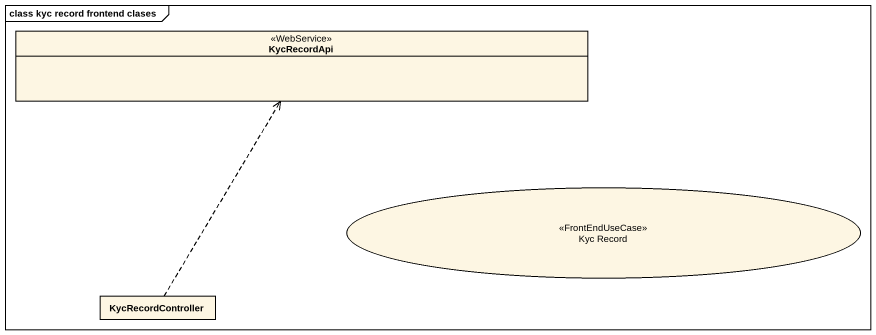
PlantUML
@startuml
mainframe class kyc record frontend clases
allowmixing
hide circle
hide empty members
class KycRecordApi <<WebService>>
usecase "Kyc Record" as Kyc_Record <<FrontEndUseCase>>
class KycRecordController
KycRecordController .up.> KycRecordApi
@enduml
